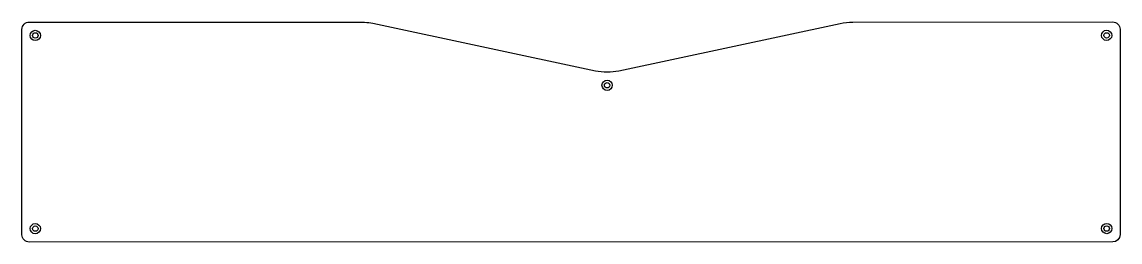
# Model space of a CAD drawing. Header units: millimetres. Extents: x 9 to 458, y 11 to 101.
import ezdxf

# ---------------------------------------------------------------- set-up
doc = ezdxf.new("R2010")
doc.units = ezdxf.units.MM

msp = doc.modelspace()

# ---------------------------------------------------------------- linework, layer by layer
msp.add_lwpolyline([(8.9, 98.1, -0.414214), (11.9, 101.1), (147.72, 101.1, -0.014767), (149.2, 101.06, -0.037047), (152.57, 100.6), (243.68, 81.21, 0.105375), (253.27, 81.21), (343.87, 100.55, -0.052509), (349.08, 101.1), (455.47, 101.14, -0.414307), (458.47, 98.14), (458.47, 14.14, -0.414207), (455.47, 11.14), (11.9, 11.1, -0.414237), (8.9, 14.1)], format="xyb", close=True)
at = {"color": 1}
for centre in [(14.37, 95.63), (452.99, 95.66), (248.47, 75.23), (14.37, 16.58), (453, 16.61)]:
    msp.add_circle(centre, 2.1, dxfattribs=at)
for centre in [(14.37, 95.63), (452.99, 95.66), (248.47, 75.23), (14.37, 16.58), (453, 16.61)]:
    msp.add_circle(centre, 1.1)

doc.saveas('drawing.dxf')
